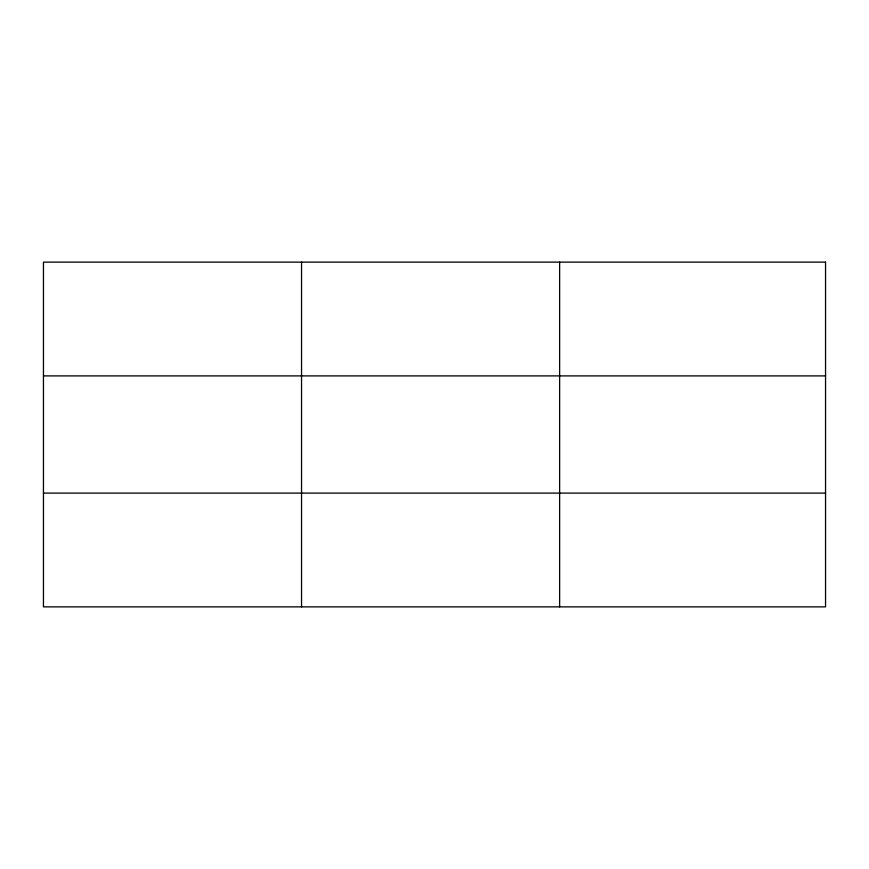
<?xml version="1.0" encoding="UTF-8"?>
<svg xmlns="http://www.w3.org/2000/svg" width="869" height="869" viewBox="0 0 869 869"><rect width="100%" height="100%" fill="white"/><g stroke="black" fill="none" stroke-linecap="round" stroke-linejoin="round"><path stroke-width="1.3" d="M301.543 262.134L301.543 606.866M559.636 262.134L559.636 606.866M43.45 375.897L825.55 375.897M43.45 493.103L825.55 493.103M825.55 262.134L825.55 606.866L43.45 606.866L43.45 262.134L825.55 262.134"/></g></svg>
